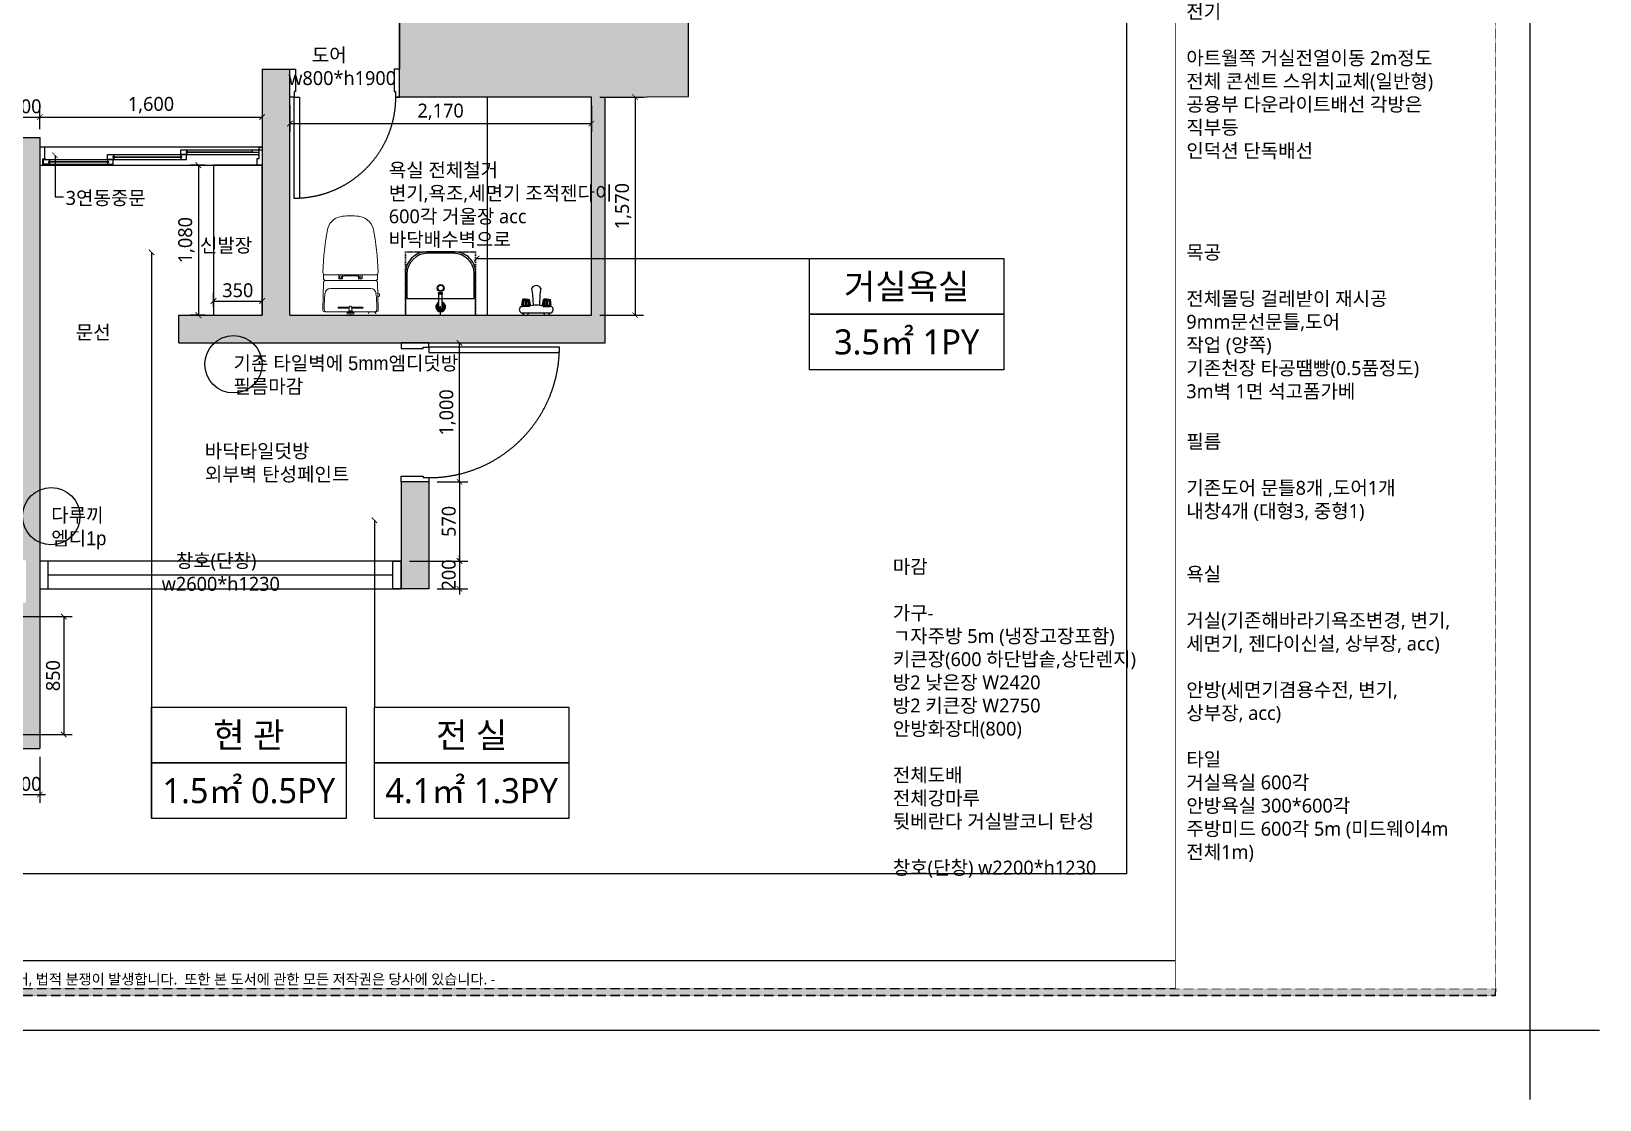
# Model space of a CAD drawing. Header units: millimetres. Extents: x 0 to 460473, y -68369 to 85219.
# Drawn here: x 293759 to 305049, y 25520 to 33211 of the extents above; entities that cross this region are included whole.
import ezdxf
from ezdxf.enums import TextEntityAlignment as Align

# ---------------------------------------------------------------- set-up
doc = ezdxf.new("R2010")
doc.units = ezdxf.units.MM
doc.header["$LTSCALE"] = 50
doc.set_wipeout_variables(frame=1)
for name, pattern in [('CENTER2', [28.575, 19.05, -3.175, 3.175, -3.175]), ('DOT', [0.25, 0, -0.25]), ('HIDDEN2', [0.1875, 0.125, -0.0625])]:
    doc.linetypes.add(name, pattern=pattern)
doc.layers.add('00', color=7, linetype='Continuous', lineweight=0)
for name, color, linetype in [('DIM', 7, 'Continuous'), ('FORM(YOURNAME)-11', 1, 'Continuous'), ('fur', 6, 'Continuous'), ('ha', 8, 'Continuous'), ('hid', 8, 'HIDDEN2'), ('red', 10, 'Continuous'), ('text', 7, 'Continuous'), ('wall', 2, 'Continuous'), ('WID', 4, 'Continuous'), ('win', 4, 'Continuous')]:
    doc.layers.add(name, color=color, linetype=linetype)
doc.styles.add('N 맑은고딕', font='malgun.ttf')
doc.styles.add('NEW 맑은고딕', font='malgun.ttf')
doc.styles.add('YOURNAME', font='')
doc.styles.add('맑은 고딕', font='malgun.ttf')
doc.styles.get('YOURNAME').set_extended_font_data('HYwulM')
doc.dimstyles.new('DH IN40', dxfattribs={"dimscale": 40, "dimtxt": 2.5, "dimasz": 1, "dimexe": 1.5, "dimexo": 1.5, "dimtad": 1, "dimdec": 7, "dimlunit": 6, "dimtxsty": '맑은 고딕', "dimblk": 'ARCHTICK', "dimcen": 2.5, "dimclrd": 256, "dimclre": 256, "dimclrt": 256, "dimadec": 0, "dimazin": 0, "dimtfac": 1, "dimtdec": 7, "dimtix": 1, "dimtmove": 0, "dimatfit": 3, "dimldrblk": 'ARCHTICK', "dimfxl": 1, "dimtfillclr": 1, "dimlwd": -1, "dimlwe": -1, "dimarcsym": 0})

# ---------------------------------------------------------------- blocks, each defined once
blk = doc.blocks.new('FORM-PLAN')
at = {"layer": 'hid'}
h = blk.add_hatch(color=256, dxfattribs=at)
h.dxf.hatch_style = 1
h.paths.add_polyline_path([(-71444, 55115), (10556, 55115), (10556, 54915), (-71444, 54915)])
h.paths.add_polyline_path([(-71444, -2085), (10556, -2085), (10556, -2285), (-71444, -2285)])
at = {"layer": 'Defpoints', "color": 158}
for p, q in [((1346, 54915), (1346, -2085)), ((1346, -1285), (-71444, -1285))]:
    blk.add_line(p, q, dxfattribs=at)
blk.add_lwpolyline([(-69444, 53115), (-64, 53115), (-64, 1215), (-69444, 1215)], close=True, dxfattribs=at)
at = {"layer": 'Defpoints', "color": 1}
blk.add_lwpolyline([(11556, -5285), (11556, -3285), (13556, -3285)], dxfattribs=at)
at = {"layer": 'FORM(YOURNAME)-11', "color": 14}
for p, q in [((1346, 13651), (10556, 13651)), ((1346, 11398), (10556, 11398)), ((1346, 9146), (10556, 9146)), ((1346, 6893), (10556, 6893)), ((1346, 4641), (10556, 4641)), ((1346, 2388), (10556, 2388)), ((5951, 2388), (5951, -2085)), ((1346, 136), (10556, 136))]:
    blk.add_line(p, q, dxfattribs=at)
at = {"layer": 'FORM(YOURNAME)-11', "color": 250}
blk.add_lwpolyline([(-72444, -3285), (11556, -3285), (11556, 56115), (-72444, 56115)], close=True, dxfattribs=at)
at = {"layer": 'hid', "color": 158}
blk.add_lwpolyline([(-71444, -2285), (10556, -2285), (10556, 55115), (-71444, 55115)], close=True, dxfattribs=at)
at = {"layer": 'hid'}
blk.add_lwpolyline([(-71444, -2085), (10556, -2085), (10556, -2285), (-71444, -2285)], close=True, dxfattribs=at)
at = {"layer": '00', "style": 'NEW 맑은고딕'}
for tag, p in [('1', (9905, 18188)), ('2', (9905, 17544)), ('3', (9905, 16257)), ('4', (9905, 14326)), ('5', (9905, 12009)), ('6', (9905, 9757)), ('7', (9905, 7504)), ('8', (9905, 5252)), ('9', (9905, 2999)), ('10', (5655, 811)), ('11', (9905, 747)), ('12', (5655, -1441)), ('13', (9905, -1441))]:
    blk.add_attdef(tag, text='', height=520, dxfattribs=at).set_placement(p, align=Align.MIDDLE_RIGHT)
at = {"layer": 'FORM(YOURNAME)-11', "color": 251, "style": 'YOURNAME'}
for s, p in [('ADDRESS.', (1603, 18799)), ('AREA.', (1603, 16740)), ('HEIGHT.', (1603, 14809))]:
    blk.add_text(s, height=321.8, dxfattribs=at).set_placement(p, align=Align.MIDDLE_LEFT)
at = {"layer": 'FORM(YOURNAME)-11', "color": 14, "style": 'YOURNAME'}
for s, height, p in [('PROJECT TYPE.', 386.14, (1603, 13136)), ('PROJECT TITLE.', 386.14, (1603, 10883)), ('DRAWING TITLE.', 386.14, (1603, 8631)), ('SCALE.', 386.1, (1603, 6378)), ('DATE.', 386.1, (1603, 4126)), ('DRAWN BY.', 386.1, (1603, 1873)), ('CHECKED BY.', 386.14, (6240, 1873)), ('DRAWING No.', 386.14, (1603, -379)), ('SHEET No.', 386.1, (6240, -379))]:
    blk.add_text(s, height=height, dxfattribs=at).set_placement(p, align=Align.MIDDLE_LEFT)
at = {"layer": 'text', "insert": (-48464, -1667), "char_height": 300, "width": 36067.07, "attachment_point": 1, "style": 'NEW 맑은고딕'}
blk.add_mtext("- 본 도서는 어떠한 경우에도 무단으로 도용할 수 없으며 도용시 '지적재산권' 보호에 관한 법률에 의거, 법적 분쟁이 발생합니다.  또한 본 도서에 관한 모든 저작권은 당사에 있습니다. -", dxfattribs=at)
blk = doc.blocks.new('_ArchTick')
at = {"color": 0, "linetype": 'ByBlock', "const_width": 0.15}
blk.add_lwpolyline([(-0.5, -0.5), (0.5, 0.5)], dxfattribs=at)
blk = doc.blocks.new('gasdgasdgsd')
at = {"layer": 'WID'}
for p, q in [((103360, 11033), (103055, 11033)), ((103055, 11033), (103055, 10528)), ((103510, 10678), (103510, 10883)), ((103055, 10780), (103120, 10780)), ((103055, 10528), (103360, 10528))]:
    blk.add_line(p, q, dxfattribs=at)
at = {"layer": 'WID', "color": 8}
for p, q in [((103350, 11023), (103175, 11023)), ((103175, 11023), (103175, 10538)), ((103500, 10688), (103500, 10873)), ((103115, 10793), (103205, 10793)), ((103115, 10768), (103205, 10768)), ((103205, 10794), (103210, 10794)), ((103205, 10767), (103210, 10767)), ((103210, 10795), (103215, 10795)), ((103210, 10766), (103215, 10766)), ((103215, 10766), (103215, 10795)), ((103175, 10538), (103350, 10538))]:
    blk.add_line(p, q, dxfattribs=at)
at = {"layer": 'WID', "color": 251}
for p, q in [((103205, 10767), (103205, 10794)), ((103210, 10766), (103210, 10795))]:
    blk.add_line(p, q, dxfattribs=at)
at = {"layer": 'WID', "color": 8, "linetype": 'DOT'}
blk.add_lwpolyline([(103510, 10528), (103510, 11033), (103055, 11033), (103055, 10528)], close=True, dxfattribs=at)
at = {"layer": 'WID', "color": 8}
blk.add_circle((103250, 10780), 25, dxfattribs=at)
at = {"layer": 'WID', "color": 251}
blk.add_circle((103250, 10780), 20, dxfattribs=at)
at = {"layer": 'WID', "color": 8}
for centre, radius, start, end in [((103350, 10873), 150, 0, 90), ((103115, 10780), 35, 20.9248, 339.0751), ((103115, 10780), 12.5, 90, 270), ((103350, 10688), 150, 270, 0)]:
    blk.add_arc(centre, radius, start, end, dxfattribs=at)
at = {"layer": 'WID'}
for centre, start, end in [((103360, 10883), 0, 90), ((103360, 10678), 270, 0)]:
    blk.add_arc(centre, 150, start, end, dxfattribs=at)
at = {"layer": 'WID', "color": 251}
for radius, start, end in [(30, 24.6243, 335.3757), (25, 30, 330), (18, 43.9829, 316.017)]:
    blk.add_arc((103115, 10780), radius, start, end, dxfattribs=at)
blk = doc.blocks.new('A$C4B2D31F0')
at = {"layer": '00', "color": 4}
for p, q in [((185, 691), (20, 691)), ((37, 692), (25, 692)), ((37, 692), (50, 692)), ((201, 691), (366, 691)), ((13, 466), (193, 466)), ((48, 524), (193, 524)), ((338, 524), (193, 524)), ((373, 466), (193, 466)), ((193, 427), (14, 427)), ((193, 427), (372, 427))]:
    blk.add_line(p, q, dxfattribs=at)
at = {"layer": '00', "linetype": 'Continuous'}
for p, q in [((169, 697), (169, 707)), ((169, 697), (217, 697)), ((186, 693), (181, 697)), ((182, 686), (186, 693)), ((187, 651), (182, 686)), ((182, 686), (204, 686)), ((186, 693), (200, 693)), ((199, 651), (204, 686)), ((200, 693), (205, 697)), ((204, 686), (200, 693)), ((217, 697), (217, 707)), ((-16, 577), (-16, 565)), ((-12, 581), (-5, 581)), ((106, 666), (184, 666)), ((106, 659), (185, 659)), ((187, 651), (199, 651)), ((200, 659), (279, 659)), ((201, 666), (279, 666)), ((-12, 561), (-4, 561)), ((193, 434), (147, 434)), ((193, 434), (239, 434))]:
    blk.add_line(p, q, dxfattribs=at)
at = {"layer": '00'}
for p, q in [((169, 707), (217, 707)), ((193, 707), (193, 716))]:
    blk.add_line(p, q, dxfattribs=at)
at = {"layer": '00', "color": 4}
for points in [[(20, 691), (8, 691, 0.421209), (-7, 676), (-2, 481, 0.001659)], [(366, 691), (378, 691, -0.421209), (393, 676), (388, 481, -0.001659)], [(13, 466, 0.371724), (-2, 451, 0.003515), (-1, 420, 0.320541)], [(373, 466, -0.371724), (388, 451, -0.003515), (387, 420, -0.320541)]]:
    blk.add_lwpolyline(points, format="xyb", dxfattribs=at)
at = {"layer": '00', "linetype": 'Continuous'}
for points in [[(110, 427), (110, 451, -0.414214), (114, 455), (131, 455, -0.414214), (135, 451), (135, 435), (135, 427)], [(276, 427), (276, 451, 0.414214), (272, 455), (255, 455, 0.414214), (251, 451), (251, 435), (251, 427)], [(135, 435), (145, 435, -0.414214), (147, 433), (147, 427)], [(251, 435), (241, 435, 0.414214), (239, 433), (239, 427)]]:
    blk.add_lwpolyline(points, format="xyb", dxfattribs=at)
for centre in [(123, 441), (263, 441)]:
    blk.add_circle(centre, 8, dxfattribs=at)
at = {"layer": '00', "color": 4}
for centre, radius, start, end in [((20, 675), 16, 90, 179.3116), ((25, 707), 15, 180, 270), ((50, 707), 15, 270, 0), ((366, 675), 16, 0.6884, 90), ((1004, 663), 1000, 179.3116, 185.9437), ((-618, 663), 1000, 354.0563, 0.6884), ((13, 481), 15, 181.3651, 270), ((49, 564), 40, 185.9437, 267.5129), ((336, 564), 40, 272.4871, 354.0563), ((373, 481), 15, 270, 358.6349), ((14, 407), 20, 90, 182.3333), ((2198, 496), 2206, 182.3333, 190.6081), ((-1812, 496), 2206, 349.3919, 357.6667), ((372, 407), 20, 357.6667, 90), ((149, 129), 126, 198.2964, 263.4241), ((193, 406), 406, 261.6993, 270), ((193, 406), 406, 270, 278.3007), ((237, 129), 126, 276.5759, 341.7036)]:
    blk.add_arc(centre, radius, start, end, dxfattribs=at)
at = {"layer": '00', "linetype": 'Continuous'}
for centre, radius, start, end in [((-12, 577), 4, 90, 180), ((-12, 565), 4, 180, 270), ((106, 663), 3.5, 90, 270), ((279, 663), 3.5, 270, 90)]:
    blk.add_arc(centre, radius, start, end, dxfattribs=at)
blk = doc.blocks.new('A$C50C81EA5')
at = {"layer": 'WID'}
for p, q in [((100, 220), (137, 226)), ((100, 220), (137, 226)), ((143, 219), (137, 226)), ((143, 219), (137, 226)), ((150, 229), (150, 219)), ((150, 229), (150, 219)), ((195, 12), (195, 228)), ((195, 12), (195, 228)), ((21, 154), (62, 147)), ((21, 154), (62, 147)), ((62, 147), (141, 143)), ((62, 147), (141, 143)), ((97, 213), (100, 213)), ((97, 195), (97, 213)), ((97, 213), (100, 213)), ((97, 195), (97, 213)), ((97, 195), (97, 178)), ((97, 195), (97, 178)), ((97, 178), (100, 178)), ((97, 178), (100, 178)), ((100, 220), (104, 215)), ((100, 195), (100, 220)), ((100, 220), (104, 215)), ((100, 195), (100, 220)), ((100, 195), (100, 171)), ((100, 195), (100, 171)), ((100, 171), (104, 176)), ((100, 171), (104, 176)), ((100, 171), (137, 164)), ((100, 171), (137, 164)), ((104, 215), (137, 218)), ((104, 215), (137, 218)), ((104, 215), (104, 210)), ((104, 215), (104, 210)), ((104, 210), (137, 213)), ((104, 210), (137, 213)), ((104, 200), (104, 195)), ((104, 200), (137, 200)), ((104, 200), (104, 195)), ((104, 200), (137, 200)), ((104, 191), (104, 195)), ((104, 191), (104, 195)), ((104, 191), (137, 190)), ((104, 191), (137, 190)), ((104, 176), (104, 181)), ((104, 181), (137, 177)), ((104, 176), (104, 181)), ((104, 181), (137, 177)), ((104, 176), (137, 172)), ((104, 176), (137, 172)), ((141, 221), (137, 218)), ((141, 221), (137, 218)), ((137, 218), (137, 213)), ((137, 218), (137, 213)), ((137, 200), (137, 195)), ((137, 200), (137, 195)), ((137, 190), (137, 195)), ((137, 190), (137, 195)), ((137, 172), (137, 177)), ((137, 172), (137, 177)), ((141, 169), (137, 172)), ((141, 169), (137, 172)), ((143, 171), (137, 164)), ((143, 171), (137, 164)), ((143, 219), (150, 219)), ((143, 171), (143, 219)), ((143, 219), (150, 219)), ((143, 171), (143, 219)), ((143, 171), (150, 171)), ((143, 171), (150, 171)), ((150, 171), (150, 219)), ((150, 171), (150, 219)), ((212, 208), (195, 218)), ((212, 208), (195, 218)), ((212, 183), (195, 172)), ((212, 183), (195, 172)), ((212, 183), (212, 208)), ((212, 183), (212, 208)), ((20, 86), (64, 93)), ((20, 86), (64, 93)), ((64, 93), (141, 98)), ((64, 93), (141, 98)), ((97, 63), (100, 63)), ((97, 45), (97, 63)), ((97, 63), (100, 63)), ((97, 45), (97, 63)), ((97, 45), (97, 28)), ((97, 45), (97, 28)), ((97, 28), (100, 28)), ((97, 28), (100, 28)), ((100, 70), (137, 76)), ((100, 70), (137, 76)), ((100, 70), (104, 65)), ((100, 45), (100, 70)), ((100, 70), (104, 65)), ((100, 45), (100, 70)), ((100, 45), (100, 21)), ((100, 45), (100, 21)), ((100, 21), (104, 26)), ((100, 21), (104, 26)), ((100, 21), (137, 14)), ((100, 21), (137, 14)), ((104, 65), (137, 68)), ((104, 65), (137, 68)), ((104, 65), (104, 60)), ((104, 65), (104, 60)), ((104, 60), (137, 63)), ((104, 60), (137, 63)), ((104, 50), (104, 45)), ((104, 50), (137, 50)), ((104, 50), (104, 45)), ((104, 50), (137, 50)), ((104, 41), (104, 45)), ((104, 41), (104, 45)), ((104, 41), (137, 40)), ((104, 41), (137, 40)), ((104, 26), (104, 31)), ((104, 31), (137, 27)), ((104, 26), (104, 31)), ((104, 31), (137, 27)), ((104, 26), (137, 22)), ((104, 26), (137, 22)), ((143, 69), (137, 76)), ((143, 69), (137, 76)), ((141, 71), (137, 68)), ((141, 71), (137, 68)), ((137, 68), (137, 63)), ((137, 68), (137, 63)), ((137, 50), (137, 45)), ((137, 50), (137, 45)), ((137, 40), (137, 45)), ((137, 40), (137, 45)), ((137, 22), (137, 27)), ((137, 22), (137, 27)), ((141, 19), (137, 22)), ((141, 19), (137, 22)), ((143, 21), (137, 14)), ((143, 21), (137, 14)), ((143, 69), (150, 69)), ((143, 21), (143, 69)), ((143, 69), (150, 69)), ((143, 21), (143, 69)), ((143, 21), (150, 21)), ((143, 21), (150, 21)), ((150, 69), (150, 21)), ((150, 69), (150, 21)), ((150, 11), (150, 21)), ((150, 11), (150, 21)), ((212, 58), (195, 68)), ((212, 58), (195, 68)), ((212, 33), (195, 22)), ((212, 33), (195, 22)), ((212, 33), (212, 58)), ((212, 33), (212, 58))]:
    blk.add_line(p, q, dxfattribs=at)
for centre, radius, start, end in [((173, 216), 25.9, 28.6669, 149.9901), ((173, 216), 25.9, 28.6669, 149.9901), ((38, 120), 37.9, 116.0462, 242.3329), ((38, 120), 37.9, 116.0462, 242.3329), ((107, 205), 5.27, 114.695, 239.7227), ((107, 205), 5.27, 114.695, 239.7227), ((107, 186), 5.27, 120.2773, 245.305), ((107, 186), 5.27, 120.2773, 245.305), ((135, 206), 6.74, 289.9748, 70.0252), ((135, 206), 6.74, 289.9748, 70.0252), ((135, 184), 6.74, 289.9748, 70.0252), ((135, 184), 6.74, 289.9748, 70.0252), ((303, 120), 163, 161.712, 198.288), ((303, 120), 163, 161.712, 198.288), ((107, 55), 5.27, 114.695, 239.7227), ((107, 55), 5.27, 114.695, 239.7227), ((107, 36), 5.27, 120.2773, 245.305), ((107, 36), 5.27, 120.2773, 245.305), ((135, 56), 6.74, 289.9748, 70.0252), ((135, 56), 6.74, 289.9748, 70.0252), ((135, 34), 6.74, 289.9748, 70.0252), ((135, 34), 6.74, 289.9748, 70.0252), ((173, 24), 25.9, 210.0099, 331.3331), ((173, 24), 25.9, 210.0099, 331.3331)]:
    blk.add_arc(centre, radius, start, end, dxfattribs=at)
blk = doc.blocks.new('*D65')
at = {"layer": 'Defpoints', "color": 0, "transparency": 16777216}
for p in [(295620, 32738), (297790, 32738), (297790, 32547)]:
    blk.add_point(p, dxfattribs=at)
at = {"layer": 'text', "transparency": 16777216}
for p, q in [((295620, 32678), (295620, 32487)), ((297790, 32678), (297790, 32487)), ((295620, 32547), (297790, 32547))]:
    blk.add_line(p, q, dxfattribs=at)
at = {"layer": 'text', "transparency": 16777216, "xscale": 40, "yscale": 40, "zscale": 40, "rotation": 180}
blk.add_blockref('_ArchTick', (295620, 32547), dxfattribs=at)
at = {"layer": 'text', "transparency": 16777216, "xscale": 40, "yscale": 40, "zscale": 40}
blk.add_blockref('_ArchTick', (297790, 32547), dxfattribs=at)
at = {"layer": 'text', "transparency": 16777216, "insert": (296705, 32632), "char_height": 100, "attachment_point": 5, "style": '맑은 고딕'}
blk.add_mtext('2,170', dxfattribs=at)
blk = doc.blocks.new('A$C12b52551')
at = {"layer": 'text'}
for points in [[(0, 800), (1400, 800), (1400, 400), (0, 400)], [(0, 400), (1400, 400), (1400, 0), (0, 0)]]:
    blk.add_lwpolyline(points, close=True, dxfattribs=at)
at = {"layer": 'text', "style": 'NEW 맑은고딕'}
for tag, p in [('공간', (700, 600)), ('현재', (700, 200))]:
    blk.add_attdef(tag, text='', height=180, dxfattribs=at).set_placement(p, align=Align.MIDDLE_CENTER)
blk = doc.blocks.new('*D75')
at = {"layer": 'Defpoints', "color": 0, "transparency": 16777216}
for p in [(297790, 32738), (297790, 31168), (298105, 31168)]:
    blk.add_point(p, dxfattribs=at)
at = {"layer": 'text', "transparency": 16777216}
for p, q in [((297850, 32738), (298165, 32738)), ((298105, 32738), (298105, 31168)), ((297850, 31168), (298165, 31168))]:
    blk.add_line(p, q, dxfattribs=at)
at = {"layer": 'text', "transparency": 16777216, "xscale": 40, "yscale": 40, "zscale": 40}
for p, rotation in [((298105, 32738), 90), ((298105, 31168), 270)]:
    blk.add_blockref('_ArchTick', p, dxfattribs=dict(at, rotation=rotation))
at = {"layer": 'text', "transparency": 16777216, "insert": (298020, 31953), "char_height": 100, "attachment_point": 5, "rotation": 90, "style": '맑은 고딕'}
blk.add_mtext('1,570', dxfattribs=at)
blk = doc.blocks.new('*D77')
at = {"layer": 'Defpoints', "color": 0, "transparency": 16777216}
for p in [(295070, 32248), (294961, 31168), (295070, 31168)]:
    blk.add_point(p, dxfattribs=at)
at = {"layer": 'DIM', "transparency": 16777216}
for p, q in [((295010, 32248), (294901, 32248)), ((294961, 32248), (294961, 31168)), ((295010, 31168), (294901, 31168))]:
    blk.add_line(p, q, dxfattribs=at)
at = {"layer": 'DIM', "transparency": 16777216, "xscale": 40, "yscale": 40, "zscale": 40}
for p, rotation in [((294961, 32248), 90), ((294961, 31168), 270)]:
    blk.add_blockref('_ArchTick', p, dxfattribs=dict(at, rotation=rotation))
at = {"layer": 'DIM', "transparency": 16777216, "insert": (294875, 31708), "char_height": 100, "attachment_point": 5, "rotation": 90, "style": '맑은 고딕'}
blk.add_mtext('1,080', dxfattribs=at)
blk = doc.blocks.new('*D78')
at = {"layer": 'Defpoints', "color": 0, "transparency": 16777216}
for p in [(295070, 31168), (295420, 31270), (295420, 31168)]:
    blk.add_point(p, dxfattribs=at)
at = {"layer": 'DIM', "transparency": 16777216}
for p, q in [((295070, 31228), (295070, 31330)), ((295420, 31228), (295420, 31330)), ((295070, 31270), (295420, 31270))]:
    blk.add_line(p, q, dxfattribs=at)
at = {"layer": 'DIM', "transparency": 16777216, "xscale": 40, "yscale": 40, "zscale": 40, "rotation": 180}
blk.add_blockref('_ArchTick', (295070, 31270), dxfattribs=at)
at = {"layer": 'DIM', "transparency": 16777216, "xscale": 40, "yscale": 40, "zscale": 40}
blk.add_blockref('_ArchTick', (295420, 31270), dxfattribs=at)
at = {"layer": 'DIM', "transparency": 16777216, "insert": (295245, 31347), "char_height": 100, "attachment_point": 5, "style": '맑은 고딕'}
blk.add_mtext('350', dxfattribs=at)
blk = doc.blocks.new('*U74')
at = {"layer": 'win', "linetype": 'Continuous', "transparency": 33554687}
for points in [[(30, 930), (30, 200), (70, 200), (70, 930)], [(0, 200), (0, 0), (40, 0), (40, 160), (30, 160), (30, 200)], [(790, 200), (790, 0), (750, 0), (750, 160), (760, 160), (760, 200)]]:
    blk.add_lwpolyline(points, close=True, dxfattribs=at)
at = {"layer": 'win', "linetype": 'CENTER2', "ltscale": 20, "transparency": 33554687}
blk.add_arc((30, 200), 730, 0, 90, dxfattribs=at)
blk = doc.blocks.new('*U58')
at = {"layer": 'win', "linetype": 'Continuous', "transparency": 33554687}
for points in [[(30, 1140), (30, 200), (70, 200), (70, 1140)], [(0, 200), (0, 0), (40, 0), (40, 160), (30, 160), (30, 200)], [(1000, 200), (1000, 0), (960, 0), (960, 160), (970, 160), (970, 200)]]:
    blk.add_lwpolyline(points, close=True, dxfattribs=at)
at = {"layer": 'win', "linetype": 'CENTER2', "ltscale": 20, "transparency": 33554687}
blk.add_arc((30, 200), 940, 0, 90, dxfattribs=at)
blk = doc.blocks.new('*D215')
at = {"layer": 'Defpoints', "color": 0, "transparency": 16777216}
for p in [(293620, 28148), (293820, 28048), (293820, 27717)]:
    blk.add_point(p, dxfattribs=at)
at = {"layer": 'text', "transparency": 16777216}
for p, q in [((293620, 28088), (293620, 27657)), ((293820, 27988), (293820, 27657)), ((293620, 27717), (293580, 27717)), ((293620, 27717), (293820, 27717)), ((293820, 27717), (293860, 27717))]:
    blk.add_line(p, q, dxfattribs=at)
at = {"layer": 'text', "transparency": 16777216, "xscale": 40, "yscale": 40, "zscale": 40}
blk.add_blockref('_ArchTick', (293620, 27717), dxfattribs=at)
at = {"layer": 'text', "transparency": 16777216, "xscale": 40, "yscale": 40, "zscale": 40, "rotation": 180}
blk.add_blockref('_ArchTick', (293820, 27717), dxfattribs=at)
at = {"layer": 'text', "transparency": 16777216, "insert": (293720, 27793), "char_height": 100, "attachment_point": 5, "style": '맑은 고딕'}
blk.add_mtext('200', dxfattribs=at)
blk = doc.blocks.new('*D169')
at = {"layer": 'Defpoints', "color": 0, "transparency": 16777216}
for p in [(296420, 29398), (296620, 29198), (296841, 29198)]:
    blk.add_point(p, dxfattribs=at)
at = {"layer": 'text', "transparency": 16777216}
for p, q in [((296480, 29398), (296901, 29398)), ((296841, 29398), (296841, 29438)), ((296841, 29398), (296841, 29198)), ((296680, 29198), (296901, 29198)), ((296841, 29198), (296841, 29158))]:
    blk.add_line(p, q, dxfattribs=at)
at = {"layer": 'text', "transparency": 16777216, "xscale": 40, "yscale": 40, "zscale": 40}
for p, rotation in [((296841, 29398), 270), ((296841, 29198), 90)]:
    blk.add_blockref('_ArchTick', p, dxfattribs=dict(at, rotation=rotation))
at = {"layer": 'text', "transparency": 16777216, "insert": (296764, 29298), "char_height": 100, "attachment_point": 5, "rotation": 90, "style": '맑은 고딕'}
blk.add_mtext('200', dxfattribs=at)
blk = doc.blocks.new('*D181')
at = {"layer": 'Defpoints', "color": 0, "transparency": 16777216}
for p in [(296620, 29968), (296420, 29398), (296841, 29398)]:
    blk.add_point(p, dxfattribs=at)
at = {"layer": 'text', "transparency": 16777216}
for p, q in [((296680, 29968), (296901, 29968)), ((296841, 29968), (296841, 29398)), ((296480, 29398), (296901, 29398))]:
    blk.add_line(p, q, dxfattribs=at)
at = {"layer": 'text', "transparency": 16777216, "xscale": 40, "yscale": 40, "zscale": 40}
for p, rotation in [((296841, 29968), 90), ((296841, 29398), 270)]:
    blk.add_blockref('_ArchTick', p, dxfattribs=dict(at, rotation=rotation))
at = {"layer": 'text', "transparency": 16777216, "insert": (296764, 29683), "char_height": 100, "attachment_point": 5, "rotation": 90, "style": '맑은 고딕'}
blk.add_mtext('570', dxfattribs=at)
blk = doc.blocks.new('*D182')
at = {"layer": 'Defpoints', "color": 0, "transparency": 16777216}
for p in [(296620, 30968), (296841, 30968), (296620, 29968)]:
    blk.add_point(p, dxfattribs=at)
at = {"layer": 'text', "transparency": 16777216}
for p, q in [((296680, 30968), (296901, 30968)), ((296841, 29968), (296841, 30968)), ((296680, 29968), (296901, 29968))]:
    blk.add_line(p, q, dxfattribs=at)
at = {"layer": 'text', "transparency": 16777216, "xscale": 40, "yscale": 40, "zscale": 40}
for p, rotation in [((296841, 30968), 90), ((296841, 29968), 270)]:
    blk.add_blockref('_ArchTick', p, dxfattribs=dict(at, rotation=rotation))
at = {"layer": 'text', "transparency": 16777216, "insert": (296755, 30468), "char_height": 100, "attachment_point": 5, "rotation": 90, "style": '맑은 고딕'}
blk.add_mtext('1,000', dxfattribs=at)
blk = doc.blocks.new('*D183')
at = {"layer": 'Defpoints', "color": 0, "transparency": 16777216}
for p in [(293620, 28998), (293620, 28148), (293992, 28148)]:
    blk.add_point(p, dxfattribs=at)
at = {"layer": 'text', "transparency": 16777216}
for p, q in [((293680, 28998), (294052, 28998)), ((293992, 28998), (293992, 28148)), ((293680, 28148), (294052, 28148))]:
    blk.add_line(p, q, dxfattribs=at)
at = {"layer": 'text', "transparency": 16777216, "xscale": 40, "yscale": 40, "zscale": 40}
for p, rotation in [((293992, 28998), 90), ((293992, 28148), 270)]:
    blk.add_blockref('_ArchTick', p, dxfattribs=dict(at, rotation=rotation))
at = {"layer": 'text', "transparency": 16777216, "insert": (293915, 28573), "char_height": 100, "attachment_point": 5, "rotation": 90, "style": '맑은 고딕'}
blk.add_mtext('850', dxfattribs=at)
blk = doc.blocks.new('*D173')
at = {"layer": 'Defpoints', "color": 0, "transparency": 16777216}
for p in [(293820, 32594), (293820, 32448), (293620, 32323)]:
    blk.add_point(p, dxfattribs=at)
at = {"layer": 'text', "transparency": 16777216}
for p, q in [((293620, 32383), (293620, 32654)), ((293820, 32508), (293820, 32654)), ((293620, 32594), (293580, 32594)), ((293620, 32594), (293820, 32594)), ((293820, 32594), (293860, 32594))]:
    blk.add_line(p, q, dxfattribs=at)
at = {"layer": 'text', "transparency": 16777216, "xscale": 40, "yscale": 40, "zscale": 40}
blk.add_blockref('_ArchTick', (293620, 32594), dxfattribs=at)
at = {"layer": 'text', "transparency": 16777216, "xscale": 40, "yscale": 40, "zscale": 40, "rotation": 180}
blk.add_blockref('_ArchTick', (293820, 32594), dxfattribs=at)
at = {"layer": 'text', "transparency": 16777216, "insert": (293720, 32671), "char_height": 100, "attachment_point": 5, "style": '맑은 고딕'}
blk.add_mtext('200', dxfattribs=at)
blk = doc.blocks.new('*D174')
at = {"layer": 'Defpoints', "color": 0, "transparency": 16777216}
for p in [(295420, 32938), (295420, 32594), (293820, 32448)]:
    blk.add_point(p, dxfattribs=at)
at = {"layer": 'text', "transparency": 16777216}
for p, q in [((295420, 32878), (295420, 32534)), ((293820, 32508), (293820, 32654)), ((293820, 32594), (295420, 32594))]:
    blk.add_line(p, q, dxfattribs=at)
at = {"layer": 'text', "transparency": 16777216, "xscale": 40, "yscale": 40, "zscale": 40, "rotation": 180}
blk.add_blockref('_ArchTick', (293820, 32594), dxfattribs=at)
at = {"layer": 'text', "transparency": 16777216, "xscale": 40, "yscale": 40, "zscale": 40}
blk.add_blockref('_ArchTick', (295420, 32594), dxfattribs=at)
at = {"layer": 'text', "transparency": 16777216, "insert": (294620, 32680), "char_height": 100, "attachment_point": 5, "style": '맑은 고딕'}
blk.add_mtext('1,600', dxfattribs=at)
blk = doc.blocks.new('*U73')
at = {"layer": 'win', "linetype": 'Continuous'}
blk.add_line((60, 100), (2540, 100), dxfattribs=at)
for points in [[(0, 0), (2600, 0), (2600, 200), (0, 200)], [(0, 0), (60, 0), (60, 200), (0, 200)], [(2600, 0), (2540, 0), (2540, 200), (2600, 200)]]:
    blk.add_lwpolyline(points, close=True, dxfattribs=at)

msp = doc.modelspace()

# ---------------------------------------------------------------- hatches: boundary and pattern name
at = {"layer": 'ha'}
h = msp.add_hatch(color=256, dxfattribs=at)
h.dxf.hatch_style = 1
h.paths.add_polyline_path([(295620.05361322, 31168.14407791), (295620.05361322, 32938.14407791), (295420.05361322, 32938.14407791), (295420.05361322, 31168.14407791), (294820.05361322, 31168.14407791), (294820.05361322, 30968.14407791), (297890.05361322, 30968.14407791), (297890.05361322, 32738.14407791), (298490.05361322, 32743.14407791), (298490.05361322, 34518.14407791), (299275.05361322, 34518.14407791), (299275.05361322, 38903.14407791), (298190.05361322, 38903.14407791), (298190.05361322, 38803.14407791), (299075.05361322, 38803.14407791), (299075.05361322, 37703.14407791), (298410.05361322, 37703.14407791), (298410.05361322, 37503.14407791), (299075.05361322, 37503.14407791), (299075.05361322, 34718.14407791), (296990.05361322, 34718.14407791), (296990.05361322, 34518.14407791), (298290.05361322, 34518.14407791), (298290.05361322, 33318.14407791), (296410.05361322, 33318.14407791), (296410.05361322, 32738.14407791), (297790.05361322, 32738.14407791), (297790.05361322, 31168.14407791)])
h.paths.add_polyline_path([(295790.05361322, 38903.14407791), (295790.05361322, 38803.14407791), (295790.05361322, 37703.14407791), (294955.05361322, 37703.14407791), (294955.05361322, 37503.14407791), (295790.05361322, 37503.14407791), (295790.05361322, 34518.14407791), (295990.05361322, 34518.14407791), (295990.05361322, 34718.14407791), (295990.05361322, 38903.14407791)], flags=17)
h.paths.add_polyline_path([(290065.05361322, 37703.14407791), (290065.05361322, 37503.14407791), (290505.05361322, 37503.14407791), (290505.05361322, 33973.14407791), (290705.05361322, 33973.14407791), (290705.05361322, 37503.14407791), (291925.05361322, 37503.14407791), (291925.05361322, 37703.14407791)])
h.paths.add_polyline_path([(290415.4581109, 38903.14407791), (290415.4581109, 38803.14407791), (291355.05361322, 38803.14407791), (291355.05361322, 38903.14407791)])
h.paths.add_polyline_path([(288185.05361322, 34173.14407791), (288185.05361322, 33973.14407791), (288385.05361322, 33973.14407791), (288385.05361322, 32553.14407791), (287125.05361322, 32553.14407791), (287125.05361322, 33973.14407791), (287365.05361322, 33973.14407791), (287365.05361322, 34173.14407791), (286465.05361322, 34173.14407791), (286465.05361322, 37503.14407791), (287365.05361322, 37503.14407791), (287365.05361322, 37703.14407791), (286465.05361322, 37703.14407791), (286465.05361322, 38803.14407791), (287465.05361322, 38803.14407791), (287465.05361322, 38903.14407791), (286265.05361322, 38903.14407791), (286265.05361322, 33973.14407791), (286945.05361322, 33973.14407791), (286945.05361322, 28048.14407791), (287840.05361322, 28048.14407791), (287840.05361322, 28148.14407791), (287145.05361322, 28148.14407791), (287145.05361322, 29348.14407791), (287840.05361322, 29348.14407791), (287840.05361322, 29553.14407791), (287145.05361322, 29553.14407791), (287145.05361322, 32303.14407791), (289285.05361322, 32303.14407791), (289285.05361322, 32553.14407791), (288585.05361322, 32553.14407791), (288585.05361322, 33973.14407791), (289505.05361322, 33973.14407791), (289505.05361322, 34173.14407791)])
h = msp.add_hatch(color=256, dxfattribs=at)
h.dxf.hatch_style = 1
h.paths.add_polyline_path([(293000.05361322, 32448.14407791), (293000.05361322, 32323.14407791), (293620.05361322, 32323.14407791), (293620.05361322, 29503.14407791), (291310.05361322, 29503.14407791), (291310.05361322, 29348.14407791), (292820.05361322, 29348.14407791), (292820.05361322, 28998.14407791), (293620.05361322, 28998.14407791), (293620.05361322, 28148.14407791), (292290.05361322, 28148.14407791), (292290.05361322, 28048.14407791), (293820.05361322, 28048.14407791), (293820.05361322, 29198.14407791), (293820.05361322, 32448.14407791)])
h.paths.add_polyline_path([(293720.05361322, 29403.14407791), (293720.05361322, 29098.14407791), (292920.05361322, 29098.14407791), (292920.05361322, 29403.14407791)], flags=16)
h = msp.add_hatch(color=256, dxfattribs=at)
h.dxf.hatch_style = 1
h.paths.add_polyline_path([(296420.05361322, 29968.14407791), (296420.05361322, 29198.14407791), (296620.05361322, 29198.14407791), (296620.05361322, 29968.14407791)])

# ---------------------------------------------------------------- linework, layer by layer
for p, q in [((296410.05361322, 32738.14407791), (296410.05361322, 33318.14407791)), ((295420.05361322, 32378.14407791), (293820.05361322, 32378.14407791)), ((293855.1301147, 32296.18424093), (293855.1301147, 32293.74352984)), ((293889.59264, 32289.01199015), (294306.87571242, 32289.01199015)), ((294306.87571242, 32289.01199015), (294864.52731872, 32289.01199015, -2648.33722462)), ((294351.30594763, 32324.08849164), (294864.52731872, 32324.08849164, -2648.33722462)), ((294878.7694352, 32359.16499312, -2648.33722462), (295420.05361322, 32359.16499312, 448.52082824)), ((294878.7694352, 32324.08849164, -2648.33722462), (295399.66758027, 32324.08849164, 310.04786511)), ((293820.05361322, 32248.14407791), (295420.05168271, 32248.14407791)), ((293889.59264, 32253.93548867), (294347.79829748, 32253.93548867))]:
    msp.add_line(p, q)
for points in [[(293820.05361322, 32373.13836885), (293820.05361322, 32248.14407791), (293840.43964617, 32248.14407791), (293840.43964617, 32293.74352984), (293855.1301147, 32293.74352984), (293855.1301147, 32378.14409865), (293820.05361322, 32378.14409865), (293820.05361322, 32373.13836885)], [(294351.30594763, 32313.32199694), (294354.51677588, 32311.70549361), (294355.13240244, 32310.55084838), (294355.7715089, 32308.88867433)], [(294351.30594763, 32299.77848485), (294354.51677588, 32301.39498817), (294355.13240244, 32302.54963341), (294355.7715089, 32304.21180746)], [(294829.87363872, 32304.21180746), (294355.7715089, 32304.21180746), (294355.7715089, 32308.88867433), (294829.87363872, 32308.88867433), (294829.87363872, 32304.21180746), (294829.87363872, 32308.88867433)], [(295420.05361322, 32258.76004022), (295420.05361322, 32248.14407791), (295384.97711173, 32248.14407791), (295384.97711173, 32296.17497513), (295399.66758027, 32296.17497513), (295399.66758027, 32378.14409865), (295420.05361322, 32378.14409865), (295420.05361322, 32258.76004022)], [(294302.41015115, 32269.13530598), (293885.52236407, 32269.13530598), (293885.52236407, 32273.81217284), (294302.41015115, 32273.81217284), (294302.41015115, 32269.13530598), (294302.41015115, 32273.81217284)], [(293889.59264, 32278.24549546), (293892.80346825, 32276.62899213), (293893.41909481, 32275.47434689), (293894.05820127, 32273.81217284)], [(293889.59264, 32264.70198336), (293892.80346825, 32266.31848669), (293893.41909481, 32267.47313192), (293894.05820127, 32269.13530598)], [(294306.87571242, 32278.24549546), (294303.66488417, 32276.62899213), (294303.0492576, 32275.47434689), (294302.41015115, 32273.81217284)], [(294306.87571242, 32264.70198336), (294303.66488417, 32266.31848669), (294303.0492576, 32267.47313192), (294302.41015115, 32269.13530598)]]:
    msp.add_lwpolyline(points)
for points in [[(293845.16240479, 32289.01199015), (293889.59264, 32289.01199015), (293889.59264, 32277.31982299), (293883.10734989, 32275.24341785), (293883.10734989, 32267.70406097), (293889.59264, 32265.62765583), (293889.59264, 32253.93548867), (293845.16240479, 32253.93548867)], [(294306.87571242, 32324.08849164), (294351.30594763, 32324.08849164), (294351.30594763, 32312.39632447), (294344.82065752, 32310.31991933), (294344.82065752, 32302.78056245), (294351.30594763, 32300.70415731), (294351.30594763, 32289.01199015), (294306.87571242, 32289.01199015)], [(294306.87571242, 32265.62765583), (294306.87571242, 32253.93548867), (294347.79829748, 32253.93548867), (294347.79829748, 32289.01199015), (294306.87571242, 32289.01199015), (294306.87571242, 32277.31982299), (294313.36100253, 32275.24341785), (294313.36100253, 32267.70406097)], [(294834.33919999, 32359.16499312), (294878.7694352, 32359.16499312), (294878.7694352, 32347.47282596), (294872.28414509, 32345.39642082), (294872.28414509, 32337.85706394), (294878.7694352, 32335.7806588), (294878.7694352, 32324.08849164), (294834.33919999, 32324.08849164)], [(294834.33919999, 32300.70415731), (294834.33919999, 32289.01199015), (294875.26178506, 32289.01199015), (294875.26178506, 32324.08849164), (294834.33919999, 32324.08849164), (294834.33919999, 32312.39632447), (294840.8244901, 32310.31991933), (294840.8244901, 32302.78056245)]]:
    msp.add_lwpolyline(points, close=True)
at = {"elevation": -2648.33722462}
for points in [[(294834.33919999, 32313.32199694), (294831.12837174, 32311.70549361), (294830.51274518, 32310.55084838), (294829.87363872, 32308.88867433)], [(294834.33919999, 32299.77848485), (294831.12837174, 32301.39498817), (294830.51274518, 32302.54963341), (294829.87363872, 32304.21180746)], [(294878.7694352, 32348.39849842), (294881.98026346, 32346.7819951), (294882.59589002, 32345.62734986), (294883.23499648, 32343.96517581)], [(294878.7694352, 32334.85498633), (294881.98026346, 32336.47148966), (294882.59589002, 32337.62613489), (294883.23499648, 32339.28830895)], [(295399.66758027, 32339.28830894), (294883.23499648, 32339.28830895), (294883.23499648, 32343.96517581), (295349.55667531, 32343.96517581), (295349.55667531, 32339.28830894), (295349.55667531, 32359.16499312)]]:
    msp.add_lwpolyline(points, dxfattribs=at)
at = {"layer": 'fur'}
msp.add_lwpolyline([(295070.05361322, 31168.14407791), (295420.05361322, 31168.14407791), (295420.05361322, 32248.14407791), (295070.05361322, 32248.14407791)], close=True, dxfattribs=at)
at = {"layer": 'hid'}
msp.add_line((293820.05361322, 32248.14407791), (295420.05361322, 32248.14407791), dxfattribs=at)
at = {"layer": 'red'}
for centre in [(295213.73443133, 30814.2091348), (293901.91081794, 29720.59807799)]:
    msp.add_circle(centre, 206.52567464, dxfattribs=at)
at = {"layer": 'wall'}
for p, q in [((298490.05361322, 32743.14407791), (298490.05361322, 34518.14407791)), ((296410.05361322, 33318.14407791), (296410.05361322, 32938.14407791)), ((296410.05361322, 32738.14407791), (296410.05361322, 33318.14407791)), ((295420.05361322, 32938.14407791), (295420.05361322, 31168.14407791)), ((295420.05361322, 32938.14407791), (295620.05361322, 32938.14407791)), ((295620.05361322, 31168.14407791), (295620.05361322, 32938.14407791)), ((296410.05361322, 32938.14407791), (296380.05361322, 32938.14407791)), ((297890.05361322, 32738.14407791), (298490.05361322, 32743.14407791)), ((297790.05361322, 32738.14407791), (296390.05361322, 32738.14407791)), ((297790.05361322, 31168.14407791), (297790.05361322, 32738.14407791)), ((297890.05361322, 30968.14407791), (297890.05361322, 32738.14407791)), ((293000.05361322, 32448.14407791), (293820.05361322, 32448.14407791)), ((293820.05361322, 32448.14407791), (293820.05361322, 29198.14407791)), ((294820.05361322, 31168.14407791), (295420.05361322, 31168.14407791)), ((294820.05361322, 30968.14407791), (294820.05361322, 31168.14407791)), ((295620.05361322, 31168.14407791), (297790.05361322, 31168.14407791)), ((294820.05361322, 30968.14407791), (297890.05361322, 30968.14407791)), ((296420.05361322, 29968.14407791), (296420.05361322, 29198.14407791)), ((296620.05361322, 29968.14407791), (296420.05361322, 29968.14407791)), ((296620.05361322, 29968.14407791), (296620.05361322, 29198.14407791)), ((293820.05361322, 29198.14407791), (293820.05361322, 28048.14407791)), ((296620.05361322, 29198.14407791), (296420.05361322, 29198.14407791)), ((292290.05361322, 28048.14407791), (293820.05361322, 28048.14407791))]:
    msp.add_line(p, q, dxfattribs=at)
at = {"layer": 'WID'}
msp.add_lwpolyline([(297790.05361322, 32738.14407791), (297040.05361322, 32738.14407791), (297040.05361322, 31168.14407791), (297790.05361322, 31168.14407791)], close=True, dxfattribs=at)

# ---------------------------------------------------------------- block references
ref = msp.add_blockref('FORM-PLAN', (301659.62103197, 26841.61248151), dxfattribs=dict(xscale=0.2500000000000001, yscale=0.2500000000000001, zscale=0.2500000000000001))
ref.add_attrib('4', '2300mm', dxfattribs={"layer": 'text', "height": 112.5, "style": 'NEW 맑은고딕'}).set_placement((304210.88640185, 30404.43578946), align=Align.TOP_RIGHT)
ref.add_attrib('3', '122m2 / 37py', dxfattribs={"layer": 'text', "height": 100, "style": 'NEW 맑은고딕'}).set_placement((304210.88640185, 30798.1017677), align=Align.TOP_RIGHT)
ref.add_attrib('5', '주택 리모델링', dxfattribs={"layer": 'text', "height": 125, "style": 'NEW 맑은고딕'}).set_placement((304210.88640185, 29928.34362044), align=Align.TOP_RIGHT)
ref.add_attrib('6', '미듬하나로맨션 301호', dxfattribs={"layer": 'text', "height": 125, "style": 'NEW 맑은고딕'}).set_placement((304210.88640185, 29361.0494394), align=Align.TOP_RIGHT)
ref.add_attrib('7', '평 면 도', dxfattribs={"layer": 'text', "height": 125, "style": 'NEW 맑은고딕'}).set_placement((304210.88640185, 28773.19085984), align=Align.TOP_RIGHT)
ref.add_attrib('8', 'A1:1/00 A3:1/80', dxfattribs={"layer": 'text', "height": 150, "style": 'NEW 맑은고딕'}).set_placement((304210.88640185, 28209.37368217), align=Align.TOP_RIGHT)
ref.add_attrib('9', '2026.06.17', dxfattribs={"layer": 'text', "height": 112.5, "style": 'NEW 맑은고딕'}).set_placement((304210.88640185, 27673.62481997), align=Align.TOP_RIGHT)
for name, p, rotation in [('A$C4B2D31F0', (296249.10713982, 31884.18856806), 180), ('gasdgasdgsd', (307485.2724086, -71886.78187701), 89.99999999999999), ('A$C50C81EA5', (297273.1028052, 31380.57711801), 270)]:
    msp.add_blockref(name, p, dxfattribs=dict(rotation=rotation))
at = {"layer": 'text'}
for p, values in [((299360.35351411, 30775.48543523), {'현재': '3.5㎡ 1PY', '공간': '거실욕실'}), ((294624.38077312, 27544.95070084), {'현재': '1.5㎡ 0.5PY', '공간': '현 관'}), ((296228.52869264, 27544.95070084), {'현재': '4.1㎡ 1.3PY', '공간': '전 실'})]:
    msp.add_blockref('A$C12b52551', p, dxfattribs=at).add_auto_attribs(values)
at = {"layer": 'win', "linetype": 'Continuous', "xscale": -1, "rotation": 180}
msp.add_blockref('*U74', (295620.0535931, 32938.14407569), dxfattribs=at)
at = {"layer": 'win', "linetype": 'Continuous', "rotation": 270}
msp.add_blockref('*U58', (296420.05361544, 30968.14409803), dxfattribs=at)
at = {"layer": 'win', "linetype": 'Continuous'}
msp.add_blockref('*U73', (293820.05361322, 29198.14407791), dxfattribs=at)

# ---------------------------------------------------------------- texts
at = {"layer": 'text', "char_height": 100, "attachment_point": 1, "style": 'N 맑은고딕'}
for s, width, gutter_width, insert in [('     도어\\Pw800*h1900', 2503.2681092748, 500, (295608.01413105, 33091.43346947)), ('욕실 전체철거\\P변기,욕조,세면기 조적젠다이\\P600각 거울장 acc\\P바닥배수벽으로', 1958.2412442031, 303.66652371, (296331.93378221, 32263.0857001)), ('3연동중문', 2503.2681092748, 500, (294005.82434337, 32062.33090059)), ('신발장', 2503.2681092748, 500, (294971.98934989, 31720.87245547)), ('  문선', 2503.2681092748, 500, (294010.90250161, 31095.12640177)), ('   창호(단창)\\Pw2600*h1230', 2503.2681092748, 500, (294696.96834533, 29450.32669538)), ('마감\\P\\P가구-\\Pㄱ자주방 5m (냉장고장포함)\\P키큰장(600 하단밥솥,상단렌지)\\P방2 낮은장 W2420\\P방2 키큰장 W2750\\P안방화장대(800)\\P\\P전체도배\\P전체강마루\\P뒷베란다 거실발코니 탄성\\P\\P창호(단창) w2200*h1230', 1958.2412442031, 303.66652371, (299960.26443503, 29408.09571715))]:
    msp.add_mtext_dynamic_manual_height_columns(s, width=width, gutter_width=gutter_width, heights=[0], dxfattribs=dict(at, insert=insert))
at = {"layer": 'text', "char_height": 100, "width": 1975.4605083085, "attachment_point": 1, "style": 'N 맑은고딕'}
for s, insert in [('{\\fGulim|b0|i0|c129|p50;기존 타일벽에 5mm엠디덧방\\P필름마감}', (295213.73443133, 30872.14352447)), ('{\\fGulim|b0|i0|c129|p50;바닥타일덧방\\P외부벽 탄성페인트}', (295007.73281331, 30239.76036933)), ('{\\fGulim|b0|i0|c129|p50;다루끼\\P엠디1p}', (293901.91081794, 29778.53246766))]:
    msp.add_mtext(s, dxfattribs=dict(at, insert=insert))

# ---------------------------------------------------------------- dimensions: what is measured, and where the dimension line sits
at = {"layer": 'DIM'}
dim = msp.add_linear_dim(base=(294960.5138204028, 31168.1440779111), p1=(295070.0536132182, 32248.1440779111), p2=(295070.0536132182, 31168.1440779111), angle=90, dimstyle='DH IN40', dxfattribs=at)
dim.commit()
dim.dimension.update_dxf_attribs({"geometry": '*D77', "text_midpoint": (294875.1877334462, 31708.144077911)})
dim = msp.add_linear_dim(base=(295420.0536132181, 31270.045662824), p1=(295070.0536132182, 31168.1440779111), p2=(295420.0536132181, 31168.1440779111), dimstyle='DH IN40', dxfattribs=at)
dim.commit()
dim.dimension.update_dxf_attribs({"geometry": '*D78', "text_midpoint": (295245.0536132181, 31346.710064998)})
at = {"layer": 'text'}
for base, p1, p2, picture, middle in [((295420.0536132181, 32594.3682150187), (293820.0536132181, 32448.1440779111), (295420.0536132181, 32938.1440779111), '*D174', (294620.0536132181, 32679.6943019752)), ((293820.0536132181, 32594.3682150187), (293620.0536132181, 32323.1440779111), (293820.0536132181, 32448.1440779111), '*D173', (293720.0536132181, 32671.0326171926)), ((297790.0536132182, 32547.0076006883), (295620.0536132181, 32738.1440779111), (297790.0536132182, 32738.1440779111), '*D65', (296705.0536132181, 32632.3336876448)), ((293820.0536132181, 27716.6161945846), (293620.0536132182, 28148.1440779111), (293820.0536132181, 28048.1440779111), '*D215', (293720.0536132181, 27793.2805967585))]:
    dim = msp.add_linear_dim(base=base, p1=p1, p2=p2, dimstyle='DH IN40', dxfattribs=at)
    dim.commit()
    dim.dimension.update_dxf_attribs({"geometry": picture, "text_midpoint": middle})
for base, p1, p2, angle, picture, middle in [((298105.1802537637, 31168.1440779111), (297790.0536132181, 32738.1440779111), (297790.0536132182, 31168.1440779111), 90, '*D75', (298019.8541668071, 31953.144077911)), ((296840.5013432245, 30968.1440779111), (296620.0536132181, 29968.1440779111), (296620.0536132181, 30968.1440779111), 90, '*D182', (296755.1752562679, 30468.144077911)), ((296840.5013432243, 29398.1440779111), (296620.0536132181, 29968.1440779111), (296420.0536132181, 29398.1440779111), 270, '*D181', (296763.8369410504, 29683.144077911)), ((296840.5013432243, 29198.1440779111), (296420.0536132181, 29398.1440779111), (296620.0536132181, 29198.1440779111), 270, '*D169', (296763.8369410504, 29298.144077911)), ((293992.0059051949, 28148.1440779111), (293620.0536132181, 28998.1440779111), (293620.0536132181, 28148.1440779111), 90, '*D183', (293915.341503021, 28573.144077911))]:
    dim = msp.add_linear_dim(base=base, p1=p1, p2=p2, angle=angle, dimstyle='DH IN40', dxfattribs=at)
    dim.commit()
    dim.dimension.update_dxf_attribs({"geometry": picture, "text_midpoint": middle})

# ---------------------------------------------------------------- leaders
at = {"layer": 'DIM'}
msp.add_leader([(293929.54801589, 32317.79768202), (293929.54801589, 32019.25989017), (293989.28179968, 32019.25989017)], dimstyle='DH IN40', override={"dimgap": 0.625, "dimtad": 0}, dxfattribs=at)
at = {"layer": 'text'}
for points in [[(294624.38077312, 31619.98242678), (294624.38077312, 27554.50547719)], [(296964.27459808, 31575.48543523), (299360.35351411, 31575.48543523)], [(296228.52869264, 29692.06091664), (296228.52869264, 28344.95070084)]]:
    msp.add_leader(points, dimstyle='DH IN40', override={"dimgap": 0.625, "dimtad": 0}, dxfattribs=at)

# ---------------------------------------------------------------- next in the draw order: wipeouts: each hides what was drawn before it
msp.add_wipeout([(301996.07234958, 37864.96095069), (304298.57234958, 37864.96095069), (304298.57234958, 26320.41322989), (301996.07234958, 26320.41322989)]).dxf.layer = 'text'

# ---------------------------------------------------------------- next in the draw order: texts
at = {"layer": 'text', "char_height": 100, "attachment_point": 1, "style": 'N 맑은고딕'}
for s, insert in [('전기\\P\\P아트월쪽 거실전열이동 2m정도\\P전체 콘센트 스위치교체(일반형)\\P공용부 다운라이트배선 각방은 직부등\\P인덕션 단독배선', (302073.08843834, 33402.80351574)), ('목공\\P\\P전체몰딩 걸레받이 재시공\\P9mm문선문틀,도어\\P작업 (양쪽)\\P기존천장 타공땜빵(0.5품정도)\\P3m벽 1면 석고폼가베', (302073.08843834, 31670.58566516)), ('필름\\P\\P기존도어 문틀8개 ,도어1개\\P내창4개 (대형3, 중형1)', (302073.08843834, 30308.4287769)), ('욕실\\P\\P거실(기존해바라기욕조변경, 변기, 세면기, 젠다이신설, 상부장, acc)\\P\\P안방(세면기겸용수전, 변기, 상부장, acc)\\P\\P타일\\P거실욕실 600각\\P안방욕실 300*600각\\P주방미드 600각 5m (미드웨이4m 전체1m)', (302073.08843834, 29354.28398554))]:
    msp.add_mtext_dynamic_manual_height_columns(s, width=1958.2412442031, gutter_width=303.66652371, heights=[0], dxfattribs=dict(at, insert=insert))

doc.saveas('drawing.dxf')
